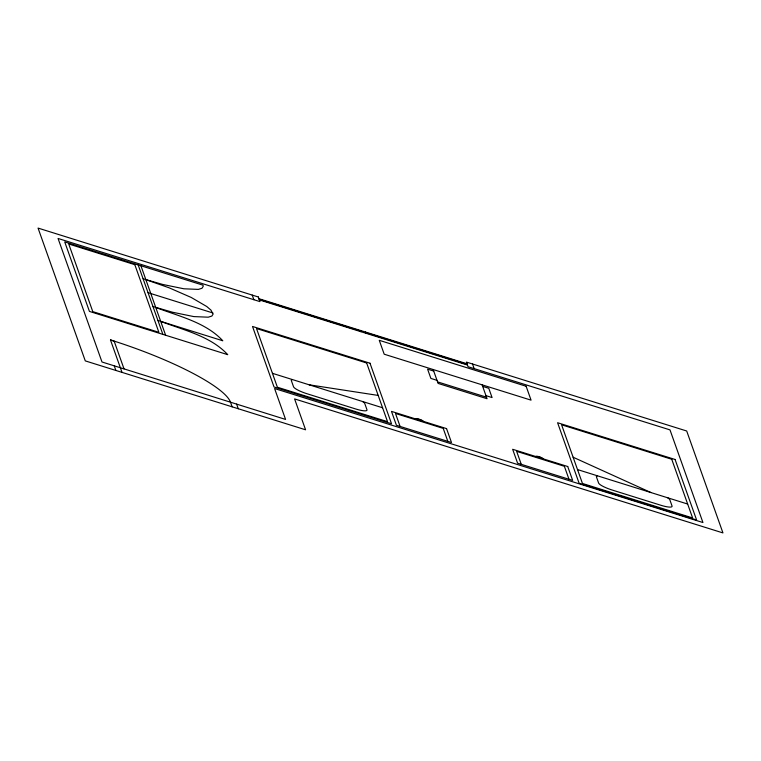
<?xml version="1.0" encoding="UTF-8"?>
<svg xmlns="http://www.w3.org/2000/svg" width="761" height="761" viewBox="0 0 761 761"><rect width="100%" height="100%" fill="white"/><g stroke="black" fill="none" stroke-linecap="round" stroke-linejoin="round"><path stroke-width="1.14" d="M309.156 384.809L378.198 395.425M143.097 278.792L162.759 284.462L183.896 288.79L198.355 289.399L201.988 288.257L203.216 286.355L203.025 285.185L64.723 241.922L89.437 311.411L227.739 354.674C210.626 336.115 183.61 330.15 160.685 321.342M152.99 306.578L172.642 312.257L193.789 316.586L208.238 317.194L211.872 316.053L213.099 314.15L210.968 310.127L206.726 306.493L191.22 297.456L169.066 287.782L145.855 279.648M258.949 298.702L467.007 363.787M259.168 299.32L360.752 331.092M365.651 332.624L467.225 364.405M259.387 299.929L467.444 365.023M433.703 371.073L427.587 369.152L430.878 378.417L437.004 380.338M482.664 386.388L488.781 388.3L492.072 397.565L485.956 395.653M437.546 381.879L486.507 397.194M148.043 292.69L212.909 312.98M157.927 320.476L222.792 340.776C205.679 322.217 178.673 316.253 155.748 307.444M272.438 373.318L382.583 407.772M577.513 469.575L687.659 504.039M121.998 372.367L110.469 339.939L114.14 341.09L124.024 368.885M573.119 457.228L650.94 492.548M568.99 479.268L564.377 466.293L516.652 451.359L521.266 464.334M482.113 384.838L487.059 398.735L438.098 383.42L433.161 369.523M472.524 363.996L474.17 368.628M447.829 441.361L443.216 428.386L395.482 413.461L400.096 426.426M365.432 332.005L365.87 333.242M360.533 330.474L360.971 331.71M252.224 295.087L253.879 299.72M236.614 404.11L238.269 408.743M232.143 406.831L230.497 402.198A116.823 23.287 19.2 0 0 110.469 339.939M140.918 265.751L165.632 335.24M138.16 264.895L162.873 334.374M114.226 365.822L115.881 370.455M597.509 475.834A12.985 2.587 19.2 0 0 596.424 476.862L598.612 483.045A12.985 2.587 19.2 0 0 611.958 489.96L660.909 505.275A12.985 2.587 19.2 0 0 672.049 506.008L669.851 499.834A12.985 2.587 19.2 0 0 667.663 497.78M362.588 401.523A12.985 2.587 19.2 0 1 364.776 403.577L366.973 409.751A12.985 2.587 19.2 0 1 355.834 409.018L306.883 393.703A12.985 2.587 19.2 0 1 293.546 386.788L291.349 380.605A12.985 2.587 19.2 0 1 292.433 379.577M537.123 456.933A2.597 0.514 19.2 0 1 539.34 457.057A2.597 0.514 19.2 0 1 542.013 458.464M535.906 456.562A3.891 0.78 19.2 0 1 539.235 456.752A3.891 0.78 19.2 0 1 543.24 458.854M417.18 419.416A2.597 0.514 19.2 0 1 419.406 419.539A2.597 0.514 19.2 0 1 422.079 420.947M415.963 419.045A3.891 0.78 19.2 0 1 419.292 419.235A3.891 0.78 19.2 0 1 423.306 421.337M258.35 296.999L38.05 228.081L85.28 360.885L305.58 429.794L294.593 398.916L722.95 532.919L686.698 431.002L466.407 362.084L468.053 366.716L669.994 429.889L702.945 522.541L274.588 388.538L285.575 419.425L101.993 361.998L58.055 238.459L259.996 301.632L258.35 296.999M526.127 386.255L379.263 340.31L384.2 354.207L531.064 400.153L526.127 386.255M134.811 264.666L68.728 243.996L92.785 311.63L158.868 332.3L134.811 264.666M369.998 363.216L252.509 326.459L274.036 386.997L391.535 423.753L369.998 363.216M366.659 362.997L256.514 328.543L277.385 387.216L387.53 421.67L366.659 362.997M675.074 459.473L557.585 422.726L579.111 483.254L696.61 520.01L675.074 459.473M671.735 459.254L561.589 424.8L582.46 483.473L692.605 517.937L671.735 459.254M446.555 428.614L391.487 411.387L396.424 425.285L451.501 442.512L446.555 428.614M567.725 466.512L512.648 449.285L517.594 463.183L572.662 480.41L567.725 466.512"/></g></svg>
